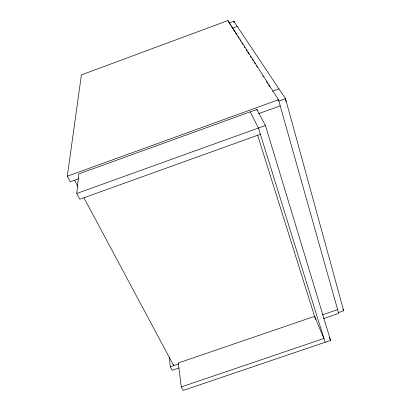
<?xml version="1.0" encoding="UTF-8"?>
<svg xmlns="http://www.w3.org/2000/svg" width="411" height="411" viewBox="0 0 411 411"><rect width="100%" height="100%" fill="white"/><g stroke="black" fill="none" stroke-linecap="round" stroke-linejoin="round"><path stroke-width="0.62" d="M260.369 134.294L79.857 199.217L76.759 193.478L78.82 173.899L256.865 109.454L265.434 125.504L330.583 340.416L183.178 390.45L181.287 386.946L178.317 362.964L314.59 316.357L323.94 338.469L181.287 386.946M78.773 178.693L70.302 181.754L67.312 176.221L81.388 74.894L227.977 20.55L278.488 99.75L338.69 313.408L323.498 318.597M229.199 23.001L233.823 21.285L285.522 98.707L343.688 310.783L338.459 312.571M232.487 28.174L237.25 26.412M272.575 91.216L278.966 88.894M67.312 176.221L278.488 99.75M258.493 113.713L280.21 105.863M76.759 193.478L265.434 125.504M178.867 367.999L172.183 370.28L170.324 366.838L178.811 363.935M322.45 314.826L337.626 309.632M229.538 23.54L230.566 25.153M231.254 26.232L232.626 28.385M233.309 29.464L234.681 31.621M235.364 32.695L236.736 34.853M237.764 36.466L238.791 38.084M239.819 39.697L240.846 41.316M241.874 42.934L242.901 44.547M244.273 46.705L244.956 47.779M246.328 49.937L247.011 51.015M247.694 52.089L249.066 54.247M250.438 56.399L251.121 57.478M252.149 59.092L253.176 60.71M254.204 62.328L255.231 63.941M256.603 66.099L257.291 67.173M262.768 75.794L263.456 76.872M266.539 81.722L267.566 83.335M268.594 84.954L269.621 86.567M277.877 99.549L278.869 101.111L285.522 98.707L286.066 101.856M74.55 180.218L77.874 186.44M83.921 197.748L173.725 365.677L173.591 364.5M250.253 111.849L258.421 128.032L325.127 342.271M342.846 309.062L343.688 310.783M329.324 337.508L330.583 340.416M234.244 22.497L233.823 21.285L234.198 22.513M257.574 135.121L315.597 319.563M227.977 20.55L228.506 22.271M256.865 109.454L257.24 110.677M169.296 357.272L170.324 366.838"/></g></svg>
